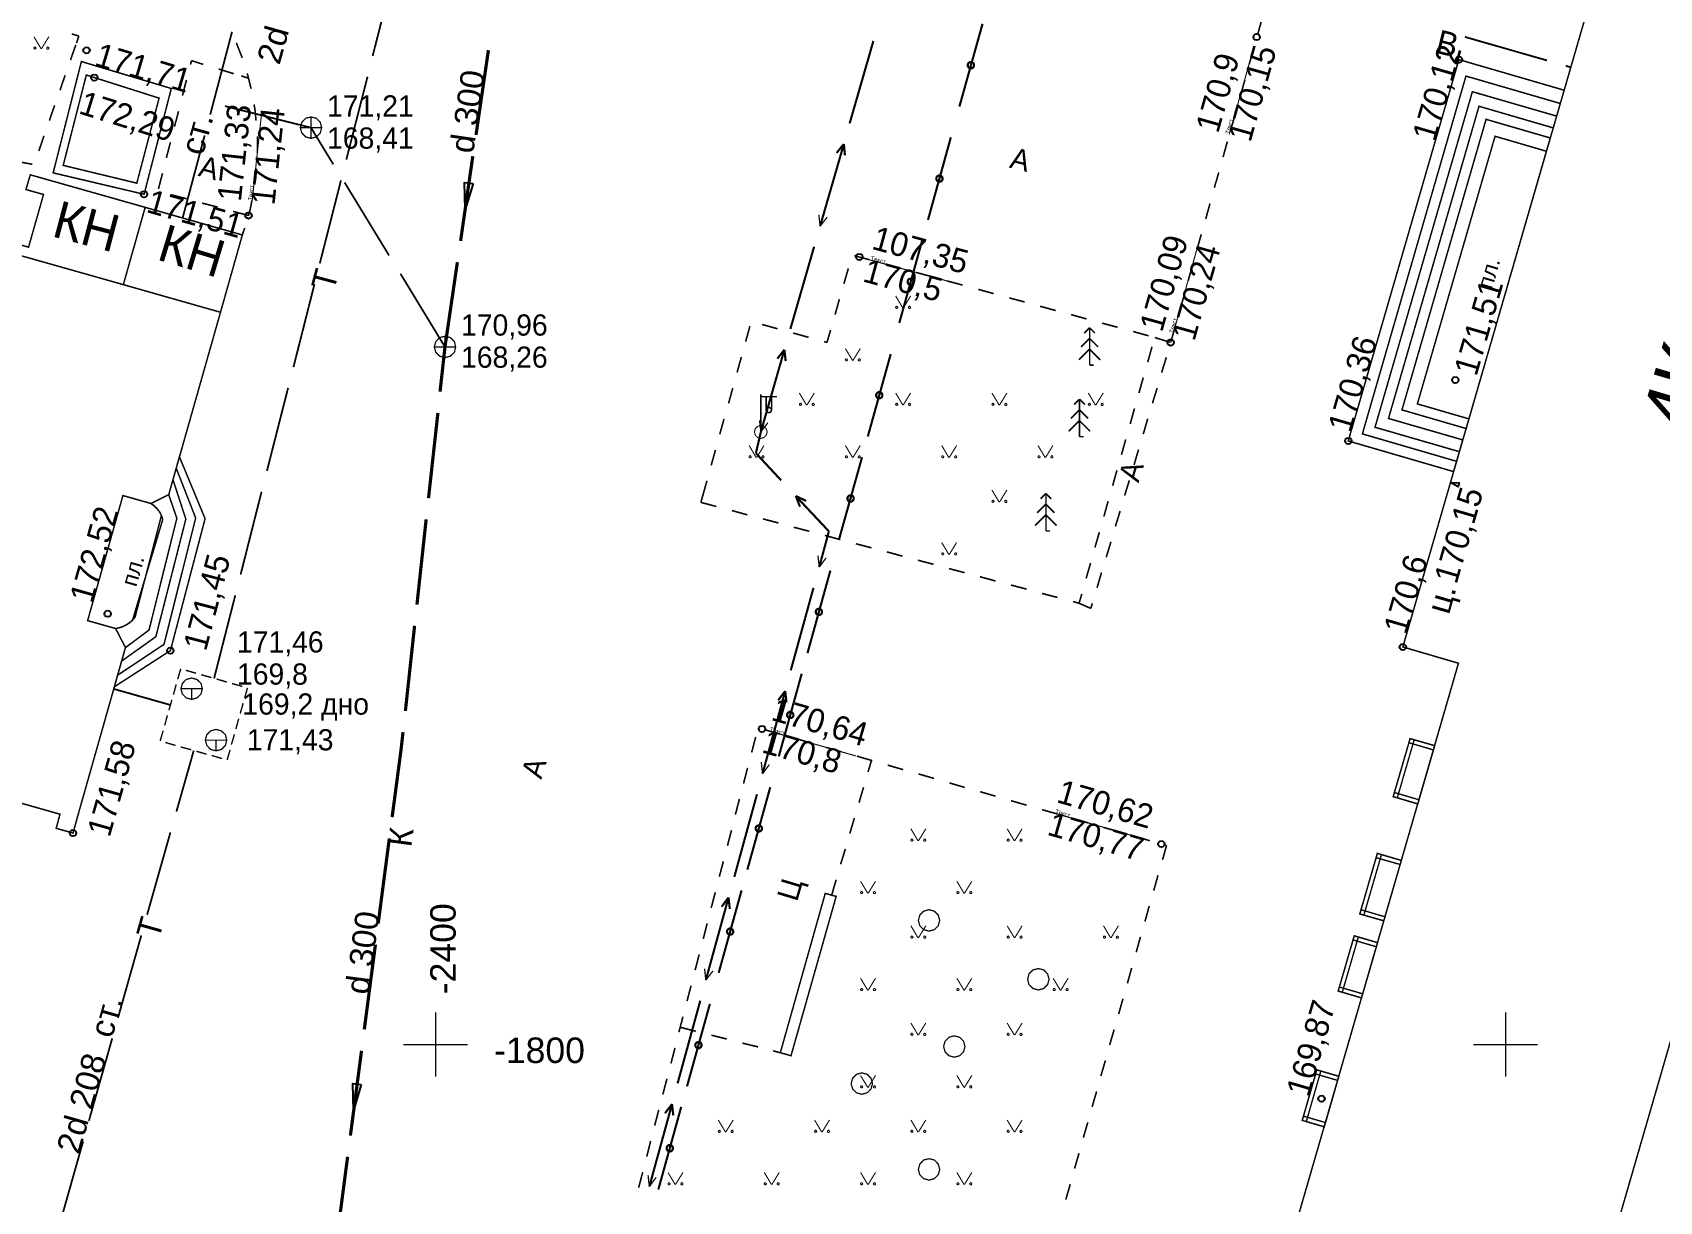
# Model space of a CAD drawing. Extents: x -2634 to -2115, y -2142 to -1393.
# Drawn here: x -2418.8 to -2342.8, y -1807.3 to -1752.7 of the extents above; entities that cross this region are included whole.
import ezdxf

# ---------------------------------------------------------------- set-up
doc = ezdxf.new("R2010")
doc.units = 0
doc.header["$MEASUREMENT"] = 0
for name, color, linetype in [('500_Дополн-Бордюры__п', 7, 'Continuous'), ('500_Дополн-Ступени__л', 7, 'Continuous'), ('500_Дороги-Проезжие_ч', 7, 'Continuous'), ('500_Линии_-Линии_связ', 7, 'Continuous'), ('500_Линии_-Фонари_час', 7, 'Continuous'), ('500_Линии_-Электрокаб', 7, 'Continuous'), ('500_Объект-Опоры', 7, 'Continuous'), ('500_Растит-Газоны__са', 7, 'Continuous'), ('500_Растит-Лес_и_лесо', 7, 'Continuous'), ('500_Рельеф-Высотные_о', 7, 'Continuous'), ('500_Сооруж-Памятники_', 7, 'Continuous'), ('500_Строен-Дополнения', 7, 'Continuous'), ('500_Строен-Здания', 7, 'Continuous'), ('500_Трубоп-Водопровод', 7, 'Continuous'), ('500_Трубоп-Канализаци', 7, 'Continuous'), ('500_Трубоп-Смотровые_', 7, 'Continuous'), ('500_Трубоп-Сооружения', 7, 'Continuous'), ('500_Трубоп-Теплосети', 7, 'Continuous'), ('ЗАЯВКИ-Условные_з', 7, 'Continuous')]:
    doc.layers.add(name, color=color, linetype=linetype)
doc.styles.add('TARIAL', font='Arial')

# ---------------------------------------------------------------- blocks, each defined once
blk = doc.blocks.new('block_25')
at = {"layer": '500_Растит-Газоны__са', "color": 0, "const_width": 0.05}
for points in [[(2.35, 3.02), (2.69, 2.45)], [(2.7, 2.45), (3.05, 3.02)], [(0, 0.57), (0.34, 0)], [(0.35, 0), (0.7, 0.57)]]:
    blk.add_lwpolyline(points, dxfattribs=at)
for points in [[(2.4, 2.54), (2.42, 2.53), (2.44, 2.51), (2.45, 2.49), (2.44, 2.46), (2.42, 2.45), (2.4, 2.44), (2.37, 2.45), (2.36, 2.46), (2.35, 2.49), (2.36, 2.51), (2.37, 2.53)], [(3, 2.54), (3.02, 2.53), (3.04, 2.51), (3.05, 2.49), (3.04, 2.46), (3.02, 2.44), (3, 2.44), (2.97, 2.44), (2.96, 2.46), (2.95, 2.49), (2.96, 2.51), (2.97, 2.53)], [(0.05, 0.09), (0.07, 0.08), (0.09, 0.06), (0.1, 0.04), (0.09, 0.01), (0.07, 0), (0.05, -0.01), (0.02, 0), (0.01, 0.01), (0, 0.04), (0.01, 0.06), (0.02, 0.08)], [(0.65, 0.09), (0.68, 0.08), (0.69, 0.06), (0.7, 0.04), (0.69, 0.01), (0.68, -0.01), (0.65, -0.01), (0.63, -0.01), (0.61, 0.01), (0.6, 0.04), (0.61, 0.06), (0.63, 0.08)]]:
    blk.add_lwpolyline(points, close=True, dxfattribs=at)

msp = doc.modelspace()

# ---------------------------------------------------------------- linework, layer by layer
at = {"layer": '500_Дополн-Бордюры__п', "color": 1, "const_width": 0.075}
for points in [[(-2361.57, -1752.78), (-2361.37, -1752.06)], [(-2416.67, -1752.9), (-2417, -1752.8)], [(-2416.94, -1752.82), (-2416.67, -1752.9)], [(-2416.67, -1752.9), (-2416.78, -1753.23)], [(-2417.06, -1754.02), (-2416.81, -1753.31)], [(-2409.31, -1753.22), (-2409.04, -1753.9)], [(-2409.04, -1753.9), (-2409.03, -1753.92)], [(-2361.98, -1754.22), (-2361.77, -1753.5)], [(-2411.45, -1754.23), (-2411.41, -1754.05)], [(-2411.41, -1754.05), (-2410.86, -1754.22)], [(-2410.14, -1754.44), (-2409.43, -1754.66)], [(-2408.8, -1754.64), (-2408.8, -1754.65)], [(-2408.8, -1754.65), (-2408.74, -1754.87)], [(-2417.55, -1755.43), (-2417.31, -1754.73)], [(-2411.83, -1755.68), (-2411.64, -1754.95)], [(-2408.74, -1754.87), (-2409.08, -1754.76)], [(-2408.74, -1754.87), (-2408.62, -1755.37)], [(-2362.38, -1755.66), (-2362.18, -1754.94)], [(-2418.05, -1756.85), (-2417.8, -1756.14)], [(-2408.48, -1756.1), (-2408.43, -1756.4)], [(-2412.2, -1757.13), (-2412.01, -1756.41)], [(-2408.43, -1756.4), (-2408.39, -1756.85)], [(-2362.79, -1757.11), (-2362.59, -1756.39)], [(-2418.54, -1758.27), (-2418.3, -1757.56)], [(-2408.33, -1757.59), (-2408.32, -1757.96)], [(-2412.58, -1758.59), (-2412.39, -1757.86)], [(-2408.32, -1757.96), (-2408.33, -1758.34)], [(-2363.2, -1758.55), (-2363, -1757.83)], [(-2419.33, -1758.8), (-2418.84, -1758.89)], [(-2408.37, -1759.09), (-2408.4, -1759.53)], [(-2363.61, -1759.99), (-2363.4, -1759.27)], [(-2412.95, -1760.04), (-2412.76, -1759.31)], [(-2408.4, -1759.53), (-2408.45, -1759.84)], [(-2411.63, -1760.5), (-2412.36, -1760.31)], [(-2410.18, -1760.89), (-2410.91, -1760.7)], [(-2408.58, -1760.58), (-2408.68, -1761.07)], [(-2364.01, -1761.44), (-2363.81, -1760.72)], [(-2408.74, -1761.28), (-2409.46, -1761.09)], [(-2408.68, -1761.07), (-2408.74, -1761.28)], [(-2408.74, -1761.28), (-2408.74, -1761.31)], [(-2409.03, -1762.19), (-2408.92, -1761.86)], [(-2408.98, -1762.02), (-2409.03, -1762.19)], [(-2364.42, -1762.88), (-2364.22, -1762.16)], [(-2380.71, -1763.75), (-2380.92, -1764.47)], [(-2379.71, -1763.35), (-2380.43, -1763.16)], [(-2378.26, -1763.75), (-2378.98, -1763.55)], [(-2364.83, -1764.33), (-2364.63, -1763.6)], [(-2376.81, -1764.14), (-2377.54, -1763.94)], [(-2375.37, -1764.53), (-2376.09, -1764.34)], [(-2381.13, -1765.19), (-2381.33, -1765.91)], [(-2373.92, -1764.93), (-2374.64, -1764.73)], [(-2372.47, -1765.32), (-2373.19, -1765.13)], [(-2365.24, -1765.77), (-2365.03, -1765.05)], [(-2371.02, -1765.72), (-2371.75, -1765.52)], [(-2369.58, -1766.11), (-2370.3, -1765.91)], [(-2385.31, -1766.45), (-2385.51, -1767.17)], [(-2384.02, -1766.57), (-2384.74, -1766.37)], [(-2382.57, -1766.97), (-2383.29, -1766.77)], [(-2381.54, -1766.63), (-2381.71, -1767.21)], [(-2368.13, -1766.5), (-2368.85, -1766.31)], [(-2366.68, -1766.9), (-2367.4, -1766.7)], [(-2365.65, -1767.21), (-2365.44, -1766.49)], [(-2381.71, -1767.21), (-2381.85, -1767.17)], [(-2366.72, -1768.13), (-2366.52, -1767.41)], [(-2366.39, -1766.98), (-2365.68, -1767.2)], [(-2385.71, -1767.89), (-2385.91, -1768.61)], [(-2365.85, -1767.9), (-2366.07, -1768.62)], [(-2367.13, -1769.57), (-2366.93, -1768.85)], [(-2386.11, -1769.34), (-2386.31, -1770.06)], [(-2366.28, -1769.34), (-2366.5, -1770.05)], [(-2367.54, -1771.02), (-2367.34, -1770.29)], [(-2386.52, -1770.78), (-2386.72, -1771.5)], [(-2366.72, -1770.77), (-2366.93, -1771.49)], [(-2367.95, -1772.46), (-2367.75, -1771.74)], [(-2386.92, -1772.23), (-2387.12, -1772.95)], [(-2367.15, -1772.21), (-2367.36, -1772.93)], [(-2387.32, -1773.67), (-2387.52, -1774.39)], [(-2368.36, -1773.9), (-2368.16, -1773.18)], [(-2367.58, -1773.65), (-2367.8, -1774.36)], [(-2387.6, -1774.68), (-2387.51, -1774.34)], [(-2387.6, -1774.68), (-2386.88, -1774.87)], [(-2386.15, -1775.06), (-2385.43, -1775.26)], [(-2368.77, -1775.34), (-2368.57, -1774.62)], [(-2368.01, -1775.08), (-2368.23, -1775.8)], [(-2384.7, -1775.45), (-2383.98, -1775.64)], [(-2383.26, -1775.84), (-2382.53, -1776.03)], [(-2381.81, -1776.22), (-2381.08, -1776.42)], [(-2380.36, -1776.61), (-2379.63, -1776.8)], [(-2369.19, -1776.79), (-2368.98, -1776.07)], [(-2368.44, -1776.52), (-2368.66, -1777.24)], [(-2378.91, -1776.99), (-2378.18, -1777.19)], [(-2377.46, -1777.38), (-2376.73, -1777.57)], [(-2369.6, -1778.23), (-2369.39, -1777.51)], [(-2376.01, -1777.77), (-2375.28, -1777.96)], [(-2374.56, -1778.15), (-2373.83, -1778.35)], [(-2368.88, -1777.95), (-2369.09, -1778.67)], [(-2373.11, -1778.54), (-2372.38, -1778.73)], [(-2371.66, -1778.93), (-2370.94, -1779.12)], [(-2369.93, -1779.39), (-2369.8, -1778.95)], [(-2370.21, -1779.31), (-2369.93, -1779.39)], [(-2369.93, -1779.39), (-2369.61, -1779.53)], [(-2369.38, -1779.63), (-2369.84, -1779.43)], [(-2369.31, -1779.39), (-2369.38, -1779.63)], [(-2385.04, -1785.63), (-2385.23, -1786.36)], [(-2383.92, -1785.5), (-2384.64, -1785.29)], [(-2382.47, -1785.91), (-2383.2, -1785.7)], [(-2381.03, -1786.33), (-2381.75, -1786.12)], [(-2379.59, -1786.74), (-2380.31, -1786.53)], [(-2385.42, -1787.08), (-2385.61, -1787.81)], [(-2379.79, -1787.27), (-2379.63, -1786.73)], [(-2379.63, -1786.73), (-2379.73, -1787.07)], [(-2378.15, -1787.16), (-2378.87, -1786.95)], [(-2376.71, -1787.57), (-2377.43, -1787.36)], [(-2380.21, -1788.7), (-2380, -1787.98)], [(-2375.27, -1787.99), (-2375.99, -1787.78)], [(-2385.8, -1788.53), (-2385.99, -1789.26)], [(-2373.83, -1788.4), (-2374.55, -1788.19)], [(-2372.38, -1788.82), (-2373.11, -1788.61)], [(-2380.64, -1790.14), (-2380.43, -1789.42)], [(-2370.94, -1789.23), (-2371.66, -1789.03)], [(-2369.5, -1789.65), (-2370.22, -1789.44)], [(-2386.17, -1789.99), (-2386.36, -1790.71)], [(-2368.06, -1790.06), (-2368.78, -1789.86)], [(-2366.62, -1790.48), (-2367.34, -1790.27)], [(-2381.07, -1791.58), (-2380.85, -1790.86)], [(-2366.03, -1791.37), (-2365.84, -1790.7)], [(-2365.84, -1790.7), (-2365.9, -1790.69)], [(-2386.55, -1791.44), (-2386.74, -1792.16)], [(-2381.49, -1793.02), (-2381.28, -1792.3)], [(-2366.44, -1792.81), (-2366.24, -1792.09)], [(-2386.93, -1792.89), (-2387.12, -1793.62)], [(-2366.85, -1794.25), (-2366.65, -1793.53)], [(-2387.31, -1794.34), (-2387.49, -1795.07)], [(-2367.26, -1795.69), (-2367.06, -1794.97)], [(-2387.68, -1795.79), (-2387.87, -1796.52)], [(-2367.67, -1797.14), (-2367.47, -1796.42)], [(-2388.06, -1797.25), (-2388.25, -1797.97)], [(-2368.08, -1798.58), (-2367.88, -1797.86)], [(-2388.44, -1798.7), (-2388.63, -1799.42)], [(-2388.57, -1799.19), (-2387.84, -1799.38)], [(-2387.11, -1799.56), (-2386.39, -1799.74)], [(-2368.5, -1800.02), (-2368.29, -1799.3)], [(-2388.81, -1800.15), (-2389, -1800.88)], [(-2385.66, -1799.93), (-2384.93, -1800.11)], [(-2383.89, -1800.38), (-2384.23, -1800.29)], [(-2384.2, -1800.3), (-2383.89, -1800.38)], [(-2368.91, -1801.47), (-2368.7, -1800.74)], [(-2389.19, -1801.6), (-2389.38, -1802.33)], [(-2369.32, -1802.91), (-2369.11, -1802.19)], [(-2389.57, -1803.05), (-2389.76, -1803.78)], [(-2369.73, -1804.35), (-2369.52, -1803.63)], [(-2389.95, -1804.5), (-2390.13, -1805.23)], [(-2370.14, -1805.79), (-2369.93, -1805.07)], [(-2390.32, -1805.96), (-2390.51, -1806.68)], [(-2370.55, -1807.24), (-2370.34, -1806.52)]]:
    msp.add_lwpolyline(points, dxfattribs=at)
at = {"layer": '500_Дополн-Бордюры__п', "color": 0, "const_width": 0.07}
for points in [[(-2412.35, -1755.35), (-2413.62, -1760.29), (-2417.87, -1759.29), (-2416.55, -1754.09)], [(-2416.32, -1754.72), (-2412.92, -1755.8), (-2413.96, -1759.77), (-2417.4, -1758.94)]]:
    msp.add_lwpolyline(points, close=True, dxfattribs=at)
at = {"layer": '500_Дополн-Ступени__л', "color": 0, "const_width": 0.07}
for points in [[(-2352.29, -1772.76), (-2352.43, -1773.24), (-2357.35, -1771.81), (-2352.18, -1754), (-2347.26, -1755.43), (-2347.44, -1756.05), (-2351.85, -1754.77), (-2356.69, -1771.48)], [(-2352.16, -1772.31), (-2352.29, -1772.76), (-2356.69, -1771.48), (-2351.85, -1754.77), (-2347.44, -1756.05), (-2347.61, -1756.64), (-2351.55, -1755.5), (-2356.1, -1771.17)], [(-2352, -1771.76), (-2352.16, -1772.31), (-2356.1, -1771.17), (-2351.55, -1755.5), (-2347.61, -1756.64), (-2347.77, -1757.19), (-2351.24, -1756.18), (-2355.47, -1770.76)], [(-2351.84, -1771.23), (-2352, -1771.76), (-2355.47, -1770.76), (-2351.24, -1756.18), (-2347.77, -1757.19), (-2347.91, -1757.66), (-2350.91, -1756.79), (-2354.84, -1770.36)], [(-2351.71, -1770.78), (-2351.84, -1771.23), (-2354.84, -1770.36), (-2350.91, -1756.79), (-2347.91, -1757.66), (-2348.09, -1758.28), (-2350.49, -1757.58), (-2354.12, -1770.08)], [(-2412.69, -1781.31), (-2411.21, -1775.41), (-2412.12, -1773.08), (-2411.97, -1772.55), (-2410.77, -1775.44), (-2412.39, -1781.6), (-2415.01, -1783.29), (-2414.86, -1782.75)], [(-2413.07, -1780.95), (-2411.67, -1775.46), (-2412.27, -1773.62), (-2412.12, -1773.08), (-2411.21, -1775.41), (-2412.69, -1781.31), (-2414.86, -1782.75), (-2414.67, -1782.09)], [(-2413.07, -1780.95), (-2411.67, -1775.46), (-2412.27, -1773.62), (-2412.47, -1774.32), (-2412.09, -1775.42), (-2413.39, -1780.64), (-2414.49, -1781.46), (-2414.67, -1782.09)], [(-2413.3, -1774.73), (-2412.47, -1774.32), (-2412.09, -1775.42), (-2413.39, -1780.64), (-2414.49, -1781.46), (-2414.95, -1780.57), (-2414.76, -1780.53), (-2414.57, -1780.46), (-2414.4, -1780.37), (-2414.24, -1780.25), (-2414.1, -1780.11), (-2414.04, -1780.03), (-2412.81, -1775.29), (-2412.9, -1775.12), (-2413.03, -1774.96), (-2413.17, -1774.82), (-2413.3, -1774.73)]]:
    msp.add_lwpolyline(points, close=True, dxfattribs=at)
at = {"layer": '500_Линии_-Линии_связ', "color": 0, "const_width": 0.1}
for points in [[(-2375.52, -1756.19), (-2374.44, -1752.33)], [(-2376.99, -1761.49), (-2375.92, -1757.63)], [(-2378.33, -1766.3), (-2377.26, -1762.45)], [(-2379.8, -1771.6), (-2378.73, -1767.75)], [(-2381.15, -1776.42), (-2380.07, -1772.57)], [(-2382.62, -1781.72), (-2381.55, -1777.86)], [(-2383.96, -1786.54), (-2382.89, -1782.68)], [(-2385.43, -1791.83), (-2384.36, -1787.98)], [(-2386.77, -1796.65), (-2385.7, -1792.8)], [(-2388.25, -1801.95), (-2387.18, -1798.1)], [(-2389.59, -1806.77), (-2388.52, -1802.91)]]:
    msp.add_lwpolyline(points, dxfattribs=at)
for points in [[(-2375.13, -1754.22), (-2375.09, -1754.15), (-2375.02, -1754.12), (-2374.94, -1754.12), (-2374.87, -1754.16), (-2374.84, -1754.22), (-2374.84, -1754.3), (-2374.88, -1754.37), (-2374.94, -1754.41), (-2375.02, -1754.41), (-2375.09, -1754.37), (-2375.13, -1754.3)], [(-2376.6, -1759.52), (-2376.56, -1759.45), (-2376.49, -1759.41), (-2376.41, -1759.41), (-2376.35, -1759.45), (-2376.31, -1759.52), (-2376.31, -1759.6), (-2376.35, -1759.67), (-2376.42, -1759.7), (-2376.5, -1759.7), (-2376.56, -1759.66), (-2376.6, -1759.6)], [(-2377.94, -1764.34), (-2377.9, -1764.27), (-2377.83, -1764.23), (-2377.75, -1764.23), (-2377.69, -1764.27), (-2377.65, -1764.34), (-2377.65, -1764.42), (-2377.69, -1764.48), (-2377.76, -1764.52), (-2377.84, -1764.52), (-2377.9, -1764.48), (-2377.94, -1764.41)], [(-2379.41, -1769.64), (-2379.37, -1769.57), (-2379.31, -1769.53), (-2379.23, -1769.53), (-2379.16, -1769.57), (-2379.12, -1769.64), (-2379.12, -1769.72), (-2379.16, -1769.78), (-2379.23, -1769.82), (-2379.31, -1769.82), (-2379.38, -1769.78), (-2379.41, -1769.71)], [(-2380.75, -1774.45), (-2380.71, -1774.39), (-2380.65, -1774.35), (-2380.57, -1774.35), (-2380.5, -1774.39), (-2380.46, -1774.45), (-2380.46, -1774.53), (-2380.5, -1774.6), (-2380.57, -1774.64), (-2380.65, -1774.64), (-2380.72, -1774.6), (-2380.75, -1774.53)], [(-2382.23, -1779.75), (-2382.19, -1779.68), (-2382.12, -1779.65), (-2382.04, -1779.65), (-2381.98, -1779.69), (-2381.94, -1779.75), (-2381.94, -1779.83), (-2381.98, -1779.9), (-2382.05, -1779.94), (-2382.12, -1779.94), (-2382.19, -1779.9), (-2382.23, -1779.83)], [(-2383.57, -1784.57), (-2383.53, -1784.5), (-2383.46, -1784.46), (-2383.38, -1784.46), (-2383.32, -1784.5), (-2383.28, -1784.57), (-2383.28, -1784.65), (-2383.32, -1784.72), (-2383.39, -1784.75), (-2383.46, -1784.75), (-2383.53, -1784.71), (-2383.57, -1784.65)], [(-2385.04, -1789.87), (-2385, -1789.8), (-2384.93, -1789.76), (-2384.86, -1789.76), (-2384.79, -1789.8), (-2384.75, -1789.87), (-2384.75, -1789.95), (-2384.79, -1790.01), (-2384.86, -1790.05), (-2384.94, -1790.05), (-2385, -1790.01), (-2385.04, -1789.94)], [(-2386.38, -1794.68), (-2386.34, -1794.62), (-2386.27, -1794.58), (-2386.2, -1794.58), (-2386.13, -1794.62), (-2386.09, -1794.69), (-2386.09, -1794.76), (-2386.13, -1794.83), (-2386.2, -1794.87), (-2386.28, -1794.87), (-2386.34, -1794.83), (-2386.38, -1794.76)], [(-2387.86, -1799.98), (-2387.82, -1799.92), (-2387.75, -1799.88), (-2387.67, -1799.88), (-2387.6, -1799.92), (-2387.57, -1799.99), (-2387.57, -1800.06), (-2387.61, -1800.13), (-2387.67, -1800.17), (-2387.75, -1800.17), (-2387.82, -1800.13), (-2387.86, -1800.06)], [(-2389.2, -1804.8), (-2389.16, -1804.73), (-2389.09, -1804.69), (-2389.01, -1804.7), (-2388.94, -1804.74), (-2388.91, -1804.8), (-2388.91, -1804.88), (-2388.95, -1804.95), (-2389.01, -1804.99), (-2389.09, -1804.98), (-2389.16, -1804.95), (-2389.2, -1804.88)]]:
    msp.add_lwpolyline(points, close=True, dxfattribs=at)
at = {"layer": '500_Линии_-Фонари_час', "color": 0, "const_width": 0.065}
for points in [[(-2384.8, -1771.39), (-2384.8, -1769.64)], [(-2384.05, -1769.74), (-2384.8, -1769.74)], [(-2384.55, -1770.39), (-2384.55, -1769.74)], [(-2384.3, -1770.39), (-2384.3, -1769.74)], [(-2384.55, -1770.36), (-2384.55, -1770.24)], [(-2384.55, -1770.34), (-2384.55, -1770.34)], [(-2384.3, -1770.36), (-2384.3, -1770.24)], [(-2384.3, -1770.36), (-2384.3, -1770.24)]]:
    msp.add_lwpolyline(points, dxfattribs=at)
at = {"layer": '500_Линии_-Фонари_час', "color": 0, "const_width": 0.07}
msp.add_lwpolyline([(-2384.55, -1770.36), (-2384.54, -1770.3), (-2384.49, -1770.26), (-2384.43, -1770.24), (-2384.37, -1770.26), (-2384.32, -1770.3), (-2384.3, -1770.36), (-2384.32, -1770.43), (-2384.37, -1770.47), (-2384.43, -1770.49), (-2384.49, -1770.47), (-2384.54, -1770.43)], close=True, dxfattribs=at)
at = {"layer": '500_Линии_-Электрокаб', "color": 1}
for points, const_width in [([(-2380.65, -1756.98), (-2379.54, -1753.13)], 0.1), ([(-2382.03, -1761.78), (-2380.92, -1757.94)], 0.1), ([(-2381.26, -1758.36), (-2380.92, -1757.94)], 0.1), ([(-2380.87, -1758.47), (-2380.92, -1757.94)], 0.1), ([(-2382.03, -1761.78), (-2382.09, -1761.24)], 0.06), ([(-2382.03, -1761.78), (-2381.7, -1761.36)], 0.06), ([(-2383.42, -1766.58), (-2382.31, -1762.74)], 0.1), ([(-2384.8, -1771.39), (-2383.7, -1767.55)], 0.1), ([(-2384.03, -1767.97), (-2383.7, -1767.55)], 0.1), ([(-2383.64, -1768.08), (-2383.7, -1767.55)], 0.1), ([(-2385.03, -1772.38), (-2384.8, -1771.39)], 0.1), ([(-2384.8, -1771.39), (-2384.92, -1771.88)], 0.06), ([(-2384.8, -1771.39), (-2384.86, -1770.85)], 0.06), ([(-2384.8, -1771.39), (-2384.47, -1770.96)], 0.06), ([(-2383.85, -1773.65), (-2385.03, -1772.38)], 0.1), ([(-2381.62, -1776.03), (-2383.17, -1774.38)], 0.1), ([(-2382.97, -1774.88), (-2383.17, -1774.38)], 0.1), ([(-2382.68, -1774.61), (-2383.17, -1774.38)], 0.1), ([(-2382.07, -1777.7), (-2381.62, -1776.03)], 0.1), ([(-2382.07, -1777.7), (-2382.13, -1777.17)], 0.06), ([(-2382.07, -1777.7), (-2381.75, -1777.27)], 0.06), ([(-2383.4, -1782.52), (-2382.34, -1778.67)], 0.1), ([(-2384.72, -1787.35), (-2383.66, -1783.49)], 0.1), ([(-2383.99, -1783.92), (-2383.66, -1783.49)], 0.1), ([(-2383.6, -1784.02), (-2383.66, -1783.49)], 0.1), ([(-2384.72, -1787.35), (-2384.78, -1786.81)], 0.06), ([(-2384.72, -1787.35), (-2384.4, -1786.92)], 0.06), ([(-2386.04, -1792.17), (-2384.98, -1788.31)], 0.1), ([(-2387.37, -1796.99), (-2386.31, -1793.13)], 0.1), ([(-2386.63, -1793.56), (-2386.31, -1793.13)], 0.1), ([(-2386.25, -1793.67), (-2386.31, -1793.13)], 0.1), ([(-2387.37, -1796.99), (-2387.43, -1796.45)], 0.06), ([(-2387.37, -1796.99), (-2387.04, -1796.56)], 0.06), ([(-2388.69, -1801.81), (-2387.63, -1797.95)], 0.1), ([(-2390.01, -1806.63), (-2388.95, -1802.78)], 0.1), ([(-2389.28, -1803.21), (-2388.95, -1802.78)], 0.1), ([(-2388.89, -1803.31), (-2388.95, -1802.78)], 0.1), ([(-2390.01, -1806.63), (-2390.07, -1806.1)], 0.06), ([(-2390.01, -1806.63), (-2389.69, -1806.2)], 0.06)]:
    msp.add_lwpolyline(points, dxfattribs=dict(at, const_width=const_width))
at = {"layer": '500_Объект-Опоры', "color": 1, "const_width": 0.05}
msp.add_lwpolyline([(-2384.8, -1771.09), (-2384.65, -1771.13), (-2384.55, -1771.24), (-2384.5, -1771.39), (-2384.55, -1771.54), (-2384.65, -1771.65), (-2384.8, -1771.69), (-2384.95, -1771.65), (-2385.06, -1771.54), (-2385.1, -1771.39), (-2385.06, -1771.24), (-2384.95, -1771.13)], close=True, dxfattribs=at)
at = {"layer": '500_Растит-Лес_и_лесо', "color": 94}
for points, const_width in [([(-2369.69, -1766.77), (-2369.44, -1766.52)], 0.075), ([(-2369.19, -1766.77), (-2369.44, -1766.52)], 0.075), ([(-2369.44, -1768.27), (-2369.44, -1766.52)], 0.065), ([(-2369.94, -1768.02), (-2369.44, -1767.52)], 0.075), ([(-2369.84, -1767.42), (-2369.44, -1767.02)], 0.075), ([(-2369.04, -1767.42), (-2369.44, -1767.02)], 0.075), ([(-2368.94, -1768.02), (-2369.44, -1767.52)], 0.075), ([(-2369.44, -1768.27), (-2369.44, -1768.07)], 0.065), ([(-2369.24, -1768.27), (-2369.44, -1768.27)], 0.065), ([(-2370.16, -1770.11), (-2369.91, -1769.86)], 0.075), ([(-2369.66, -1770.11), (-2369.91, -1769.86)], 0.075), ([(-2369.91, -1771.61), (-2369.91, -1769.86)], 0.065), ([(-2370.31, -1770.76), (-2369.91, -1770.36)], 0.075), ([(-2369.51, -1770.76), (-2369.91, -1770.36)], 0.075), ([(-2370.41, -1771.36), (-2369.91, -1770.86)], 0.075), ([(-2369.41, -1771.36), (-2369.91, -1770.86)], 0.075), ([(-2369.91, -1771.61), (-2369.91, -1771.41)], 0.065), ([(-2369.71, -1771.61), (-2369.91, -1771.61)], 0.065), ([(-2371.73, -1774.51), (-2371.48, -1774.26)], 0.075), ([(-2371.23, -1774.51), (-2371.48, -1774.26)], 0.075), ([(-2371.48, -1776.01), (-2371.48, -1774.26)], 0.065), ([(-2371.88, -1775.16), (-2371.48, -1774.76)], 0.075), ([(-2371.08, -1775.16), (-2371.48, -1774.76)], 0.075), ([(-2371.98, -1775.76), (-2371.48, -1775.26)], 0.075), ([(-2370.98, -1775.76), (-2371.48, -1775.26)], 0.075), ([(-2371.48, -1776.01), (-2371.48, -1775.81)], 0.065), ([(-2371.28, -1776.01), (-2371.48, -1776.01)], 0.065)]:
    msp.add_lwpolyline(points, dxfattribs=dict(at, const_width=const_width))
at = {"layer": '500_Растит-Лес_и_лесо', "color": 0, "const_width": 0.06}
for points in [[(-2376.94, -1793.7), (-2376.69, -1793.77), (-2376.51, -1793.95), (-2376.44, -1794.2), (-2376.51, -1794.45), (-2376.69, -1794.63), (-2376.94, -1794.7), (-2377.19, -1794.63), (-2377.37, -1794.45), (-2377.44, -1794.2), (-2377.37, -1793.95), (-2377.19, -1793.77)], [(-2371.83, -1796.45), (-2371.58, -1796.51), (-2371.4, -1796.7), (-2371.33, -1796.95), (-2371.4, -1797.2), (-2371.58, -1797.38), (-2371.83, -1797.45), (-2372.08, -1797.38), (-2372.27, -1797.2), (-2372.33, -1796.95), (-2372.27, -1796.7), (-2372.08, -1796.51)], [(-2375.76, -1799.59), (-2375.51, -1799.66), (-2375.33, -1799.84), (-2375.26, -1800.09), (-2375.33, -1800.34), (-2375.51, -1800.52), (-2375.76, -1800.59), (-2376.01, -1800.52), (-2376.19, -1800.34), (-2376.26, -1800.09), (-2376.19, -1799.84), (-2376.01, -1799.66)], [(-2380.08, -1801.32), (-2379.83, -1801.39), (-2379.65, -1801.57), (-2379.58, -1801.82), (-2379.65, -1802.07), (-2379.83, -1802.25), (-2380.08, -1802.32), (-2380.33, -1802.25), (-2380.51, -1802.07), (-2380.58, -1801.82), (-2380.51, -1801.57), (-2380.33, -1801.39)], [(-2376.94, -1805.33), (-2376.69, -1805.39), (-2376.51, -1805.58), (-2376.44, -1805.83), (-2376.51, -1806.08), (-2376.69, -1806.26), (-2376.94, -1806.33), (-2377.19, -1806.26), (-2377.37, -1806.08), (-2377.44, -1805.83), (-2377.37, -1805.58), (-2377.19, -1805.39)]]:
    msp.add_lwpolyline(points, close=True, dxfattribs=at)
at = {"layer": '500_Рельеф-Высотные_о', "color": 0}
for points in [[(-2361.63, -1752.8), (-2361.55, -1752.82), (-2361.5, -1752.88), (-2361.48, -1752.95), (-2361.5, -1753.03), (-2361.55, -1753.08), (-2361.63, -1753.1), (-2361.7, -1753.08), (-2361.76, -1753.03), (-2361.78, -1752.95), (-2361.76, -1752.88), (-2361.7, -1752.82)], [(-2416.31, -1753.42), (-2416.23, -1753.44), (-2416.18, -1753.49), (-2416.16, -1753.57), (-2416.18, -1753.64), (-2416.23, -1753.7), (-2416.31, -1753.72), (-2416.38, -1753.7), (-2416.44, -1753.64), (-2416.46, -1753.57), (-2416.44, -1753.49), (-2416.38, -1753.44)], [(-2352.18, -1753.85), (-2352.11, -1753.87), (-2352.05, -1753.93), (-2352.03, -1754), (-2352.05, -1754.08), (-2352.11, -1754.13), (-2352.18, -1754.15), (-2352.26, -1754.13), (-2352.31, -1754.08), (-2352.33, -1754), (-2352.31, -1753.93), (-2352.26, -1753.87)], [(-2415.95, -1754.69), (-2415.87, -1754.71), (-2415.82, -1754.76), (-2415.8, -1754.84), (-2415.82, -1754.91), (-2415.87, -1754.97), (-2415.95, -1754.99), (-2416.02, -1754.97), (-2416.08, -1754.91), (-2416.1, -1754.84), (-2416.08, -1754.76), (-2416.02, -1754.71)], [(-2413.62, -1760.14), (-2413.55, -1760.16), (-2413.49, -1760.21), (-2413.47, -1760.29), (-2413.49, -1760.36), (-2413.55, -1760.42), (-2413.62, -1760.44), (-2413.7, -1760.42), (-2413.75, -1760.36), (-2413.77, -1760.29), (-2413.75, -1760.21), (-2413.7, -1760.16)], [(-2408.74, -1761.13), (-2408.66, -1761.15), (-2408.61, -1761.21), (-2408.59, -1761.28), (-2408.61, -1761.36), (-2408.66, -1761.41), (-2408.74, -1761.43), (-2408.81, -1761.41), (-2408.87, -1761.36), (-2408.89, -1761.28), (-2408.87, -1761.21), (-2408.81, -1761.15)], [(-2380.2, -1763.07), (-2380.12, -1763.09), (-2380.07, -1763.14), (-2380.05, -1763.22), (-2380.07, -1763.29), (-2380.12, -1763.35), (-2380.2, -1763.37), (-2380.27, -1763.35), (-2380.33, -1763.29), (-2380.35, -1763.22), (-2380.33, -1763.14), (-2380.27, -1763.09)], [(-2365.65, -1767.06), (-2365.57, -1767.08), (-2365.52, -1767.14), (-2365.5, -1767.21), (-2365.52, -1767.29), (-2365.57, -1767.34), (-2365.65, -1767.36), (-2365.72, -1767.34), (-2365.78, -1767.29), (-2365.8, -1767.21), (-2365.78, -1767.14), (-2365.72, -1767.08)], [(-2352.35, -1768.81), (-2352.28, -1768.83), (-2352.22, -1768.89), (-2352.2, -1768.96), (-2352.22, -1769.04), (-2352.28, -1769.09), (-2352.35, -1769.11), (-2352.43, -1769.09), (-2352.48, -1769.04), (-2352.5, -1768.96), (-2352.48, -1768.89), (-2352.43, -1768.83)], [(-2357.35, -1771.66), (-2357.27, -1771.68), (-2357.22, -1771.73), (-2357.2, -1771.81), (-2357.22, -1771.88), (-2357.27, -1771.94), (-2357.35, -1771.96), (-2357.42, -1771.94), (-2357.48, -1771.88), (-2357.5, -1771.81), (-2357.48, -1771.73), (-2357.42, -1771.68)], [(-2352.57, -1773.75), (-2352.16, -1773.76), (-2352.22, -1773.96)], [(-2415.32, -1779.73), (-2415.25, -1779.75), (-2415.19, -1779.81), (-2415.17, -1779.88), (-2415.19, -1779.96), (-2415.25, -1780.01), (-2415.32, -1780.03), (-2415.4, -1780.01), (-2415.45, -1779.96), (-2415.47, -1779.88), (-2415.45, -1779.81), (-2415.4, -1779.75)], [(-2354.8, -1781.28), (-2354.73, -1781.3), (-2354.67, -1781.36), (-2354.65, -1781.43), (-2354.67, -1781.51), (-2354.73, -1781.56), (-2354.8, -1781.58), (-2354.88, -1781.56), (-2354.93, -1781.51), (-2354.95, -1781.43), (-2354.93, -1781.36), (-2354.88, -1781.3)], [(-2412.39, -1781.45), (-2412.31, -1781.47), (-2412.26, -1781.53), (-2412.24, -1781.6), (-2412.26, -1781.68), (-2412.31, -1781.73), (-2412.39, -1781.75), (-2412.46, -1781.73), (-2412.52, -1781.68), (-2412.54, -1781.6), (-2412.52, -1781.53), (-2412.46, -1781.47)], [(-2384.75, -1785.11), (-2384.67, -1785.13), (-2384.62, -1785.18), (-2384.6, -1785.26), (-2384.62, -1785.33), (-2384.67, -1785.39), (-2384.75, -1785.41), (-2384.82, -1785.39), (-2384.88, -1785.33), (-2384.9, -1785.26), (-2384.88, -1785.18), (-2384.82, -1785.13)], [(-2416.94, -1789.97), (-2416.87, -1789.99), (-2416.81, -1790.05), (-2416.79, -1790.12), (-2416.81, -1790.2), (-2416.87, -1790.25), (-2416.94, -1790.27), (-2417.02, -1790.25), (-2417.07, -1790.2), (-2417.09, -1790.12), (-2417.07, -1790.05), (-2417.02, -1789.99)], [(-2366.08, -1790.48), (-2366.01, -1790.5), (-2365.95, -1790.56), (-2365.93, -1790.63), (-2365.95, -1790.71), (-2366.01, -1790.76), (-2366.08, -1790.78), (-2366.16, -1790.76), (-2366.21, -1790.71), (-2366.23, -1790.63), (-2366.21, -1790.56), (-2366.16, -1790.5)], [(-2358.6, -1802.38), (-2358.52, -1802.4), (-2358.47, -1802.45), (-2358.45, -1802.53), (-2358.47, -1802.6), (-2358.52, -1802.66), (-2358.6, -1802.68), (-2358.67, -1802.66), (-2358.73, -1802.6), (-2358.75, -1802.53), (-2358.73, -1802.45), (-2358.67, -1802.4)]]:
    msp.add_lwpolyline(points, close=True, dxfattribs=at)
at = {"layer": '500_Рельеф-Высотные_о', "color": 0, "const_width": 0.05}
for points in [[(-2362.91, -1757.49), (-2361.77, -1753.45)], [(-2408.57, -1760.59), (-2408.12, -1756.42)], [(-2365.53, -1766.79), (-2364.39, -1762.74)], [(-2379.69, -1763.36), (-2375.64, -1764.46)], [(-2384.4, -1785.36), (-2380.36, -1786.52)], [(-2371.06, -1789.2), (-2367.02, -1790.36)]]:
    msp.add_lwpolyline(points, dxfattribs=at)
at = {"layer": '500_Сооруж-Памятники_', "color": 0, "const_width": 0.07}
msp.add_lwpolyline([(-2383.89, -1800.38), (-2381.79, -1792.94), (-2381.28, -1793.08), (-2383.39, -1800.52)], close=True, dxfattribs=at)
at = {"layer": '500_Строен-Дополнения', "color": 0, "const_width": 0.07}
for points in [[(-2351.71, -1770.78), (-2348.09, -1758.28), (-2350.49, -1757.58), (-2354.12, -1770.08)], [(-2414.95, -1780.57), (-2416.26, -1780.2), (-2414.61, -1774.36), (-2413.3, -1774.73), (-2413.14, -1774.85), (-2413, -1774.99), (-2412.88, -1775.15), (-2412.79, -1775.34), (-2412.75, -1775.48), (-2414.16, -1780.18), (-2414.31, -1780.31), (-2414.48, -1780.41), (-2414.66, -1780.5), (-2414.85, -1780.55), (-2414.95, -1780.57)], [(-2354.1, -1788.76), (-2353.31, -1786.04), (-2354.46, -1785.71), (-2355.25, -1788.42)], [(-2355.69, -1794.22), (-2354.87, -1791.4), (-2355.99, -1791.07), (-2356.81, -1793.9)], [(-2356.73, -1797.82), (-2355.98, -1795.24), (-2357.07, -1794.92), (-2357.82, -1797.5)], [(-2358.47, -1803.84), (-2357.79, -1801.48), (-2358.82, -1801.18), (-2359.5, -1803.54)]]:
    msp.add_lwpolyline(points, close=True, dxfattribs=at)
at = {"layer": '500_Строен-Дополнения', "color": 0, "const_width": 0.065}
for points in [[(-2354.27, -1785.77), (-2355.06, -1788.48)], [(-2353.37, -1786.24), (-2354.52, -1785.9)], [(-2355.19, -1788.23), (-2354.2, -1788.52)], [(-2354.2, -1788.52), (-2354.05, -1788.57)], [(-2355.8, -1791.13), (-2356.62, -1793.95)], [(-2354.92, -1791.59), (-2356.05, -1791.27)], [(-2356.76, -1793.7), (-2355.85, -1793.97)], [(-2355.85, -1793.97), (-2355.63, -1794.03)], [(-2356.88, -1794.98), (-2357.63, -1797.56)], [(-2356.04, -1795.43), (-2357.13, -1795.11)], [(-2357.77, -1797.31), (-2356.67, -1797.63)], [(-2358.63, -1801.23), (-2359.31, -1803.59)], [(-2357.85, -1801.67), (-2358.88, -1801.37)], [(-2359.45, -1803.34), (-2358.42, -1803.64)]]:
    msp.add_lwpolyline(points, dxfattribs=at)
at = {"layer": '500_Строен-Здания', "color": 0, "const_width": 0.07}
for points in [[(-2287.67, -1714.03), (-2291.74, -1728.04), (-2294.15, -1727.34), (-2302.52, -1724.91), (-2319.16, -1720.09), (-2346.54, -1814.49), (-2347.35, -1817.29), (-2351.51, -1831.64), (-2357.25, -1830), (-2367.4, -1827.06), (-2366.92, -1825.34), (-2366.14, -1825.57), (-2363.16, -1815.16), (-2363.94, -1814.93), (-2363.4, -1813.04), (-2361.32, -1813.64), (-2352.2, -1782.19), (-2354.8, -1781.43), (-2345.01, -1747.67), (-2342.54, -1748.39), (-2333.17, -1716.43), (-2335.73, -1715.68)], [(-2420.66, -1788.36), (-2417.55, -1789.24), (-2417.73, -1789.9), (-2416.94, -1790.12), (-2416.76, -1789.46), (-2414.49, -1781.46), (-2414.95, -1780.57), (-2416.26, -1780.2), (-2414.61, -1774.36), (-2413.3, -1774.73), (-2412.47, -1774.32), (-2410.05, -1765.8), (-2414.59, -1764.51), (-2420, -1762.98)]]:
    msp.add_lwpolyline(points, dxfattribs=at)
for points in [[(-2420, -1762.98), (-2414.59, -1764.51), (-2413.57, -1760.9), (-2418.94, -1759.38), (-2419.14, -1760.07), (-2418.32, -1760.3), (-2419.02, -1762.76), (-2419.87, -1762.52)], [(-2413.57, -1760.9), (-2414.59, -1764.51), (-2410.05, -1765.8), (-2409.03, -1762.19)]]:
    msp.add_lwpolyline(points, close=True, dxfattribs=at)
at = {"layer": '500_Трубоп-Водопровод', "color": 94, "const_width": 0.085}
for points in [[(-2351.9, -1752.94), (-2348.06, -1754.04)], [(-2346.95, -1754.36), (-2347.19, -1754.29)], [(-2347.09, -1754.32), (-2346.95, -1754.36)]]:
    msp.add_lwpolyline(points, dxfattribs=at)
at = {"layer": '500_Трубоп-Канализаци', "color": 34}
for points, const_width in [([(-2398.11, -1757.52), (-2397.53, -1753.56)], 0.15), ([(-2409.84, -1756.17), (-2409.11, -1756.36)], 0.085), ([(-2405.82, -1757.18), (-2409.7, -1756.21)], 0.085), ([(-2404.78, -1758.89), (-2405.82, -1757.18)], 0.085), ([(-2405.82, -1757.18), (-2405.43, -1757.82)], 0.085), ([(-2398.83, -1762.47), (-2398.26, -1758.51)], 0.15), ([(-2402.17, -1763.15), (-2404.25, -1759.74)], 0.085), ([(-2399.56, -1767.42), (-2398.98, -1763.46)], 0.15), ([(-2399.56, -1767.42), (-2401.64, -1764)], 0.085), ([(-2399.79, -1769.51), (-2399.56, -1767.42)], 0.15), ([(-2400.33, -1774.48), (-2399.89, -1770.5)], 0.15), ([(-2400.87, -1779.45), (-2400.44, -1775.47)], 0.15), ([(-2401.41, -1784.42), (-2400.98, -1780.44)], 0.15), ([(-2401.62, -1786.28), (-2401.52, -1785.41)], 0.15), ([(-2402.03, -1789.38), (-2401.62, -1786.28)], 0.15), ([(-2402.68, -1794.34), (-2402.16, -1790.37)], 0.15), ([(-2403.33, -1799.29), (-2402.81, -1795.33)], 0.15), ([(-2403.98, -1804.25), (-2403.46, -1800.29)], 0.15), ([(-2404.63, -1809.21), (-2404.11, -1805.24)], 0.15)]:
    msp.add_lwpolyline(points, dxfattribs=dict(at, const_width=const_width))
at = {"layer": '500_Трубоп-Канализаци', "color": 0}
for points in [[(-2398.24, -1759.79), (-2398.62, -1761), (-2398.64, -1759.74)], [(-2403.47, -1801.87), (-2403.83, -1803.08), (-2403.86, -1801.82)]]:
    msp.add_lwpolyline(points, close=True, dxfattribs=at)
at = {"layer": '500_Трубоп-Канализаци', "color": 32, "const_width": 0.15}
msp.add_lwpolyline([(-2399.56, -1767.42), (-2399.64, -1768.16)], dxfattribs=at)
at = {"layer": '500_Трубоп-Смотровые_', "color": 0, "const_width": 0.06}
for points in [[(-2405.82, -1756.68), (-2405.57, -1756.74), (-2405.39, -1756.93), (-2405.32, -1757.18), (-2405.39, -1757.43), (-2405.57, -1757.61), (-2405.82, -1757.68), (-2406.07, -1757.61), (-2406.25, -1757.43), (-2406.32, -1757.18), (-2406.25, -1756.93), (-2406.07, -1756.74)], [(-2399.56, -1766.92), (-2399.31, -1766.98), (-2399.12, -1767.17), (-2399.06, -1767.42), (-2399.12, -1767.67), (-2399.31, -1767.85), (-2399.56, -1767.92), (-2399.81, -1767.85), (-2399.99, -1767.67), (-2400.06, -1767.42), (-2399.99, -1767.17), (-2399.81, -1766.98)], [(-2411.4, -1782.88), (-2411.15, -1782.95), (-2410.96, -1783.13), (-2410.9, -1783.38), (-2410.96, -1783.63), (-2411.15, -1783.81), (-2411.4, -1783.88), (-2411.65, -1783.81), (-2411.83, -1783.63), (-2411.9, -1783.38), (-2411.83, -1783.13), (-2411.65, -1782.95)], [(-2410.26, -1785.28), (-2410.01, -1785.35), (-2409.82, -1785.53), (-2409.76, -1785.78), (-2409.82, -1786.03), (-2410.01, -1786.22), (-2410.26, -1786.28), (-2410.51, -1786.22), (-2410.69, -1786.03), (-2410.76, -1785.78), (-2410.69, -1785.53), (-2410.51, -1785.35)]]:
    msp.add_lwpolyline(points, close=True, dxfattribs=at)
at = {"layer": '500_Трубоп-Смотровые_', "color": 0, "const_width": 0.055}
for points in [[(-2405.82, -1757.68), (-2405.82, -1756.68)], [(-2406.32, -1757.18), (-2405.32, -1757.18)], [(-2400.06, -1767.42), (-2399.06, -1767.42)], [(-2399.56, -1767.92), (-2399.56, -1766.92)], [(-2411.9, -1783.38), (-2410.9, -1783.38)], [(-2411.4, -1783.88), (-2411.4, -1783.38)], [(-2410.76, -1785.78), (-2409.76, -1785.78)], [(-2410.26, -1786.28), (-2410.26, -1785.78)]]:
    msp.add_lwpolyline(points, dxfattribs=at)
at = {"layer": '500_Трубоп-Сооружения', "color": 0, "const_width": 0.065}
for points in [[(-2411.91, -1782.45), (-2412.05, -1782.94)], [(-2411.91, -1782.45), (-2411.91, -1782.45)], [(-2411.19, -1782.66), (-2411.67, -1782.52)], [(-2410.47, -1782.86), (-2410.95, -1782.73)], [(-2412.12, -1783.18), (-2412.25, -1783.66)], [(-2409.75, -1783.07), (-2410.23, -1782.93)], [(-2409.03, -1783.27), (-2409.51, -1783.14)], [(-2408.92, -1783.82), (-2408.79, -1783.34)], [(-2412.32, -1783.9), (-2412.46, -1784.38)], [(-2409.13, -1784.54), (-2408.99, -1784.06)], [(-2412.53, -1784.62), (-2412.66, -1785.1)], [(-2409.33, -1785.26), (-2409.2, -1784.78)], [(-2412.73, -1785.34), (-2412.87, -1785.82)], [(-2409.54, -1785.99), (-2409.4, -1785.51)], [(-2412.63, -1785.89), (-2412.15, -1786.03)], [(-2411.91, -1786.1), (-2411.42, -1786.23)], [(-2411.18, -1786.3), (-2410.7, -1786.44)], [(-2410.46, -1786.5), (-2409.98, -1786.64)], [(-2409.74, -1786.71), (-2409.6, -1786.23)], [(-2409.74, -1786.71), (-2409.74, -1786.71)]]:
    msp.add_lwpolyline(points, dxfattribs=at)
at = {"layer": '500_Трубоп-Теплосети', "color": 174, "const_width": 0.085}
for points in [[(-2402.94, -1753.83), (-2401.95, -1749.95)], [(-2410.53, -1756.57), (-2409.51, -1752.7)], [(-2404.17, -1758.67), (-2403.18, -1754.8)], [(-2411.82, -1761.4), (-2410.79, -1757.54)], [(-2405.41, -1763.52), (-2404.42, -1759.64)], [(-2406.64, -1768.36), (-2405.66, -1764.49)], [(-2407.88, -1773.21), (-2406.89, -1769.33)], [(-2409.11, -1778.05), (-2408.13, -1774.18)], [(-2410.35, -1782.9), (-2409.36, -1779.02)], [(-2412.39, -1784.14), (-2415.04, -1783.39)], [(-2415.04, -1783.39), (-2414.8, -1783.46)], [(-2412.11, -1789.12), (-2411.3, -1786.27)], [(-2411.3, -1786.27), (-2411.37, -1786.51)], [(-2413.48, -1793.94), (-2412.39, -1790.09)], [(-2414.84, -1798.75), (-2413.75, -1794.9)], [(-2416.2, -1803.56), (-2415.11, -1799.71)], [(-2417.56, -1808.37), (-2416.47, -1804.52)]]:
    msp.add_lwpolyline(points, dxfattribs=at)
at = {"layer": 'ЗАЯВКИ-Условные_з', "color": 98, "const_width": 0.065}
for points in [[(-2400, -1801.5), (-2400, -1798.5)], [(-2350, -1801.5), (-2350, -1798.5)], [(-2398.5, -1800), (-2401.5, -1800)], [(-2351.5, -1800), (-2348.5, -1800)]]:
    msp.add_lwpolyline(points, dxfattribs=at)

# ---------------------------------------------------------------- block references
at = {"layer": '500_Растит-Газоны__са'}
for p in [(-2421.12, -1755.95), (-2380.85, -1768.06), (-2385.35, -1772.59), (-2380.85, -1772.59), (-2376.35, -1772.59), (-2371.85, -1772.59), (-2376.35, -1777.12), (-2380.14, -1792.94), (-2375.64, -1792.94), (-2380.14, -1797.47), (-2375.64, -1797.47), (-2371.14, -1797.47), (-2380.14, -1802.01), (-2375.64, -1802.01), (-2389.14, -1806.54), (-2384.64, -1806.54), (-2380.14, -1806.54), (-2375.64, -1806.54)]:
    msp.add_blockref('block_25', p, dxfattribs=at)

# ---------------------------------------------------------------- texts
at = {"layer": '500_Дороги-Проезжие_ч', "color": 0}
for s, rotation, p in [('А', 345.96, (-2373.22, -1759.04)), ('А', 345.32, (-2411.13, -1759.42)), ('А', 73.27, (-2367.15, -1773.79)), ('А', 73.07, (-2395.06, -1787.64)), ('Ц', 73.46, (-2383.11, -1793.36))]:
    msp.add_text(s, height=0.99, rotation=rotation, dxfattribs=at).set_placement(p)
at = {"layer": '500_Рельеф-Высотные_о', "color": 214}
for s, rotation, p in [('171,71', 343.35, (-2415.99, -1754.26)), ('170,9', 74.26, (-2363.43, -1757.48)), ('170,15', 74.26, (-2361.92, -1757.9)), ('170,12', 73.83, (-2353.31, -1757.88)), ('172,29', 342.61, (-2416.73, -1756.5)), ('171,33', 83.84, (-2409.1, -1760.66)), ('171,24', 83.84, (-2407.53, -1760.83)), ('171,51', 344.19, (-2413.57, -1761.11)), ('107,35', 344.77, (-2379.67, -1762.83)), ('170,09', 74.26, (-2366.05, -1766.77)), ('170,24', 74.26, (-2364.54, -1767.19)), ('170,5', 344.77, (-2380.09, -1764.35)), ('171,51', 73.83, (-2351.36, -1768.83)), ('170,36', 73.83, (-2357.25, -1771.47)), ('170,15', 73.83, (-2352.29, -1778.54)), ('172,52', 74.19, (-2416.05, -1779.44)), ('171,45', 75.28, (-2410.73, -1781.67)), ('170,6', 73.83, (-2354.65, -1780.9)), ('170,64', 343.93, (-2384.37, -1784.83)), ('171,58', 74.19, (-2415.23, -1790.36)), ('170,8', 343.93, (-2384.81, -1786.34)), ('170,62', 343.93, (-2371.03, -1788.67)), ('170,77', 343.93, (-2371.47, -1790.19)), ('169,87', 73.83, (-2359.2, -1802.5))]:
    msp.add_text(s, height=1.11, rotation=rotation, dxfattribs=at).set_placement(p)
at = {"layer": '500_Рельеф-Высотные_о', "color": 0, "style": 'TARIAL'}
for rotation, p in [(74.26, (-2362.91, -1757.49)), (83.84, (-2408.57, -1760.59)), (344.77, (-2379.69, -1763.36)), (74.26, (-2365.53, -1766.79)), (343.93, (-2384.4, -1785.36)), (343.93, (-2371.06, -1789.2))]:
    msp.add_text('Текст', height=0.2, rotation=rotation, dxfattribs=at).set_placement(p)
at = {"layer": '500_Рельеф-Высотные_о', "color": 214, "style": 'TARIAL'}
msp.add_text('ц.', height=1.11, rotation=73.83, dxfattribs=at).set_placement((-2352.65, -1779.96))
at = {"layer": '500_Строен-Дополнения', "color": 0, "style": 'TARIAL'}
for rotation, p in [(73.83, (-2350.64, -1764.77)), (74.19, (-2413.99, -1778.66))]:
    msp.add_text('пл. ', height=0.74, rotation=rotation, dxfattribs=at).set_placement(p)
at = {"layer": '500_Строен-Здания', "color": 5}
for s, height, rotation, p in [('КН', 1.73, 345.2, (-2417.99, -1762.24)), ('КН', 1.73, 343.13, (-2413.08, -1763.32)), ('4К', 2.59, 73.52, (-2341.21, -1771.56))]:
    msp.add_text(s, height=height, rotation=rotation, dxfattribs=at).set_placement(p)
at = {"layer": '500_Трубоп-Водопровод', "color": 94}
msp.add_text('В', height=1.11, rotation=346.2, dxfattribs=at).set_placement((-2353.33, -1753.67))
at = {"layer": '500_Трубоп-Канализаци', "color": 14, "style": 'TARIAL'}
for rotation, p in [(81.69, (-2398.43, -1759.7)), (82.5, (-2403.29, -1798.98))]:
    msp.add_text('   d 300 ', height=1.11, rotation=rotation, dxfattribs=at).set_placement(p)
at = {"layer": '500_Трубоп-Канализаци', "color": 14}
msp.add_text('К', height=1.11, rotation=82.35, dxfattribs=at).set_placement((-2401.14, -1790.81))
at = {"layer": '500_Трубоп-Смотровые_', "color": 5}
for s, p in [('171,21', (-2405.07, -1756.66)), ('168,41', (-2405.07, -1758.16)), ('170,96', (-2398.81, -1766.89)), ('168,26', (-2398.81, -1768.39)), ('171,46', (-2409.28, -1781.69)), ('169,8', (-2409.28, -1783.19)), ('169,2 дно', (-2409.03, -1784.59)), ('171,43', (-2408.82, -1786.26))]:
    msp.add_text(s, height=0.99, dxfattribs=at).set_placement(p)
at = {"layer": '500_Трубоп-Теплосети', "color": 174, "style": 'TARIAL'}
for s, rotation, p in [('2d 200', 74.17, (-2407.3, -1754.29)), ('ст.', 74.48, (-2410.88, -1758.53)), ('ст.', 74.19, (-2415.12, -1799.75)), ('2d 208', 74.19, (-2416.66, -1805.17))]:
    msp.add_text(s, height=1.11, rotation=rotation, dxfattribs=at).set_placement(p)
at = {"layer": '500_Трубоп-Теплосети', "color": 174}
for rotation, p in [(75.05, (-2404.75, -1764.85)), (74.19, (-2412.93, -1795.13))]:
    msp.add_text('Т', height=1.11, rotation=rotation, dxfattribs=at).set_placement(p)
at = {"layer": 'ЗАЯВКИ-Условные_з', "color": 0, "style": 'TARIAL'}
msp.add_text('-2400', height=1.19, rotation=90, dxfattribs=at).set_placement((-2399.06, -1797.65))
msp.add_text('-1800', height=1.19, dxfattribs=at).set_placement((-2397.27, -1800.86))

doc.saveas('drawing.dxf')
